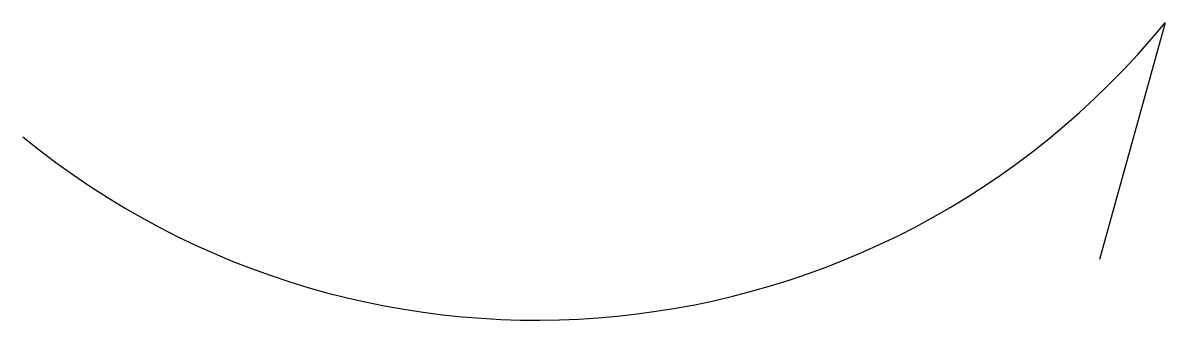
# Model space of a CAD drawing. Header units: millimetres. Extents: x 40 to 140, y 83.9 to 110.
import ezdxf

# ---------------------------------------------------------------- set-up
doc = ezdxf.new("R2010")
doc.units = ezdxf.units.MM
doc.layers.get('0').update_dxf_attribs({"linetype": 'CONTINUOUS', "lineweight": 25, "true_color": 0x000000})

msp = doc.modelspace()

# ---------------------------------------------------------------- linework, layer by layer
msp.add_line((140, 110), (134.25, 89.25))
msp.add_arc((85, 155), 71.06, 230.7106, 320.7106)

doc.saveas('drawing.dxf')
